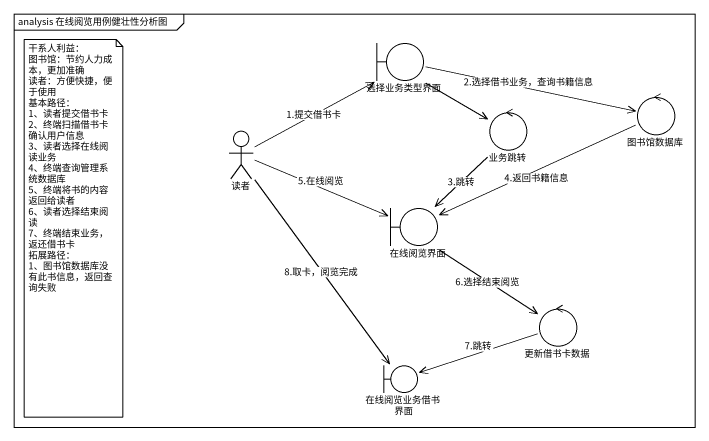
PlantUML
@startuml
mainframe analysis 在线阅览用例健壮性分析图
boundary 选择业务类型界面
actor 读者
control 业务跳转
control 图书馆数据库
boundary 在线阅览界面
control 更新借书卡数据
boundary 在线阅览业务借书界面
选择业务类型界面 --> 业务跳转
选择业务类型界面 -right-> 图书馆数据库 : 2.选择借书业务，查询书籍信息
读者 -up-> 选择业务类型界面 : 1.提交借书卡
读者 -right-> 在线阅览界面 : 5.在线阅览
读者 --> 在线阅览业务借书界面 : 8.取卡，阅览完成
业务跳转 --> 在线阅览界面 : 3.跳转
图书馆数据库 -left-> 在线阅览界面 : 4.返回书籍信息
在线阅览界面 --> 更新借书卡数据 : 6.选择结束阅览
更新借书卡数据 -left-> 在线阅览业务借书界面 : 7.跳转
note as N1
  干系人利益：
  图书馆：节约人力成本，更加准确
  读者：方便快捷，便于使用
  基本路径：
  1、读者提交借书卡
  2、终端扫描借书卡确认用户信息
  3、读者选择在线阅读业务
  4、终端查询管理系统数据库
  5、终端将书的内容返回给读者
  6、读者选择结束阅读
  7、终端结束业务，返还借书卡
  拓展路径：
  1、图书馆数据库没有此书信息，返回查询失败
end note
@enduml
